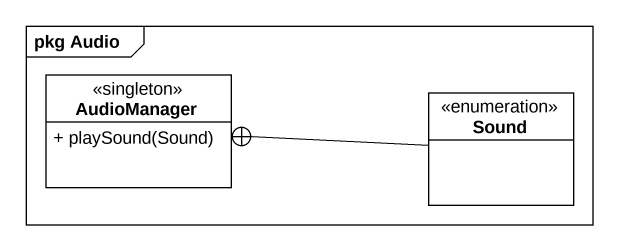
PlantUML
@startuml
mainframe pkg Audio
hide circle
hide empty members
skinparam classAttributeIconSize 0
class AudioManager <<singleton>> {
  + playSound(Sound)
}
enum Sound
Sound -left-+ AudioManager
@enduml
